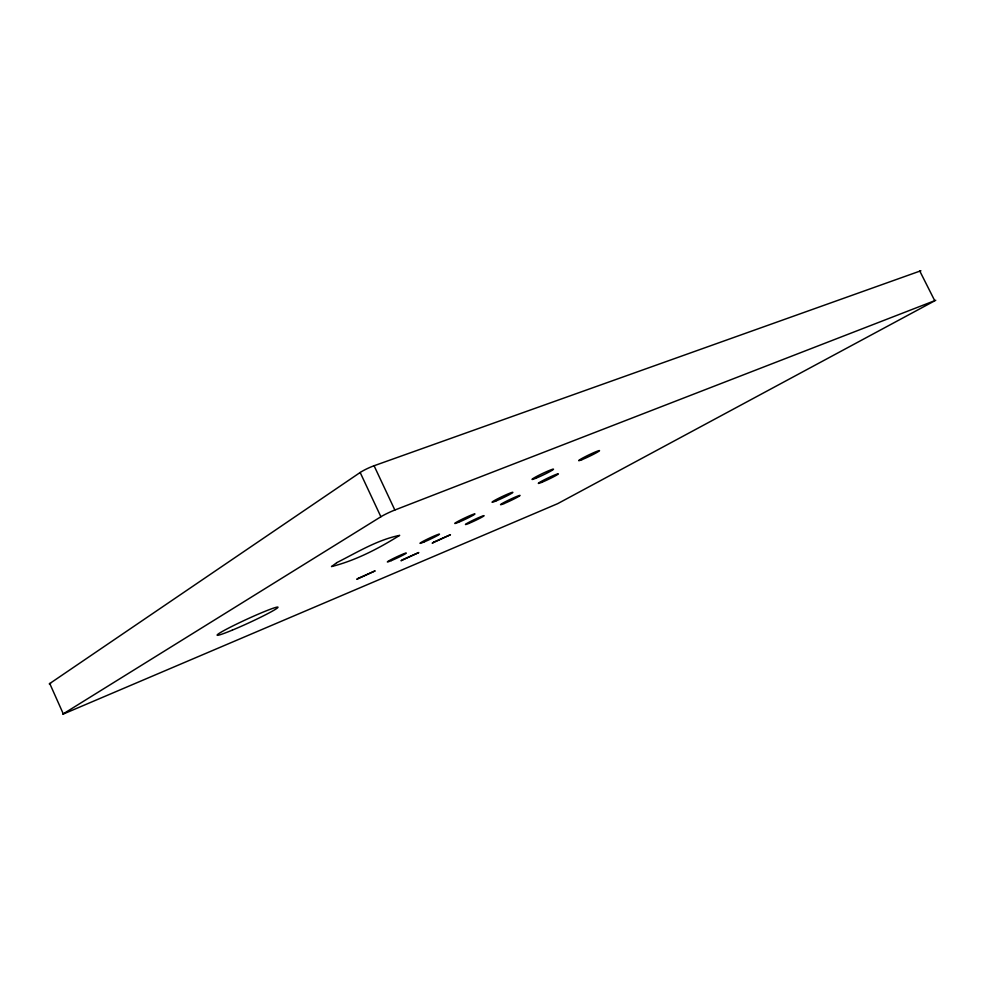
<?xml version="1.0" encoding="UTF-8"?>
<svg xmlns="http://www.w3.org/2000/svg" width="985" height="985" viewBox="0 0 985 985"><rect width="100%" height="100%" fill="white"/><g stroke="black" fill="none" stroke-linecap="round" stroke-linejoin="round"><path stroke-width="1.48" d="M920.298 271.343L920.864 270.764L374.078 465.745A10.983 1.33 -24.9 0 0 360.165 472.492L49.25 683.886L50.592 683.652M63.274 713.842L62.806 714.26L557.67 503.655L935.75 300.277L394.85 510.021A11.02 0.973 -25 0 0 380.887 516.756L63.274 713.842L49.706 683.442M919.756 270.998L934.666 300.573M374.078 465.745L394.85 510.021M360.165 472.492L380.887 516.756M336.808 562.632L331.502 566.584C355.573 560.527 378.634 548.534 399.676 535.36C377.464 539.829 357.038 552.425 336.808 562.632M358.281 578.318L356.779 579.328L375.15 570.857L358.281 578.318M402.619 559.702L401.018 560.748L418.797 552.536L402.619 559.702M433.942 542.021L432.193 543.154L450.44 534.732L433.942 542.021M391.377 560.588A10.453 0.616 -25.1 0 0 406.276 553.139A10.453 0.616 -25.1 0 0 392.892 558.704A10.453 0.616 -25.1 0 0 391.377 560.588M232.349 630.117A33.539 2.068 -24.7 0 0 277.992 607.216A33.539 2.068 -24.7 0 0 232.201 626.251A33.539 2.068 -24.7 0 0 232.349 630.117M535.606 478.353A11.943 0.813 -25.5 0 0 553.336 469.439A11.943 0.813 -25.5 0 0 539.374 475.041A11.943 0.813 -25.5 0 0 535.606 478.353M495.787 501.057A11.512 0.751 -25.4 0 0 512.717 492.562A11.512 0.751 -25.4 0 0 498.878 498.176A11.512 0.751 -25.4 0 0 495.787 501.057M458.641 522.235A11.13 0.702 -25.3 0 0 474.844 514.121A11.13 0.702 -25.3 0 0 461.14 519.723A11.13 0.702 -25.3 0 0 458.641 522.235M423.919 542.033A10.773 0.653 -25.2 0 0 439.445 534.264A10.773 0.653 -25.2 0 0 425.889 539.866A10.773 0.653 -25.2 0 0 423.919 542.033M581.815 459.724A11.598 0.763 -25.7 0 0 599.2 451.007A11.598 0.763 -25.7 0 0 586.087 456.264A11.598 0.763 -25.7 0 0 581.815 459.724M541.602 482.391A11.18 0.714 -25.5 0 0 558.224 474.068A11.18 0.714 -25.5 0 0 545.197 479.35A11.18 0.714 -25.5 0 0 541.602 482.391M504.024 503.581A10.81 0.665 -25.4 0 0 519.945 495.615A10.81 0.665 -25.4 0 0 507.016 500.909A10.81 0.665 -25.4 0 0 504.024 503.581M468.811 523.429A10.466 0.628 -25.3 0 0 484.078 515.795A10.466 0.628 -25.3 0 0 471.286 521.09A10.466 0.628 -25.3 0 0 468.811 523.429"/></g></svg>
